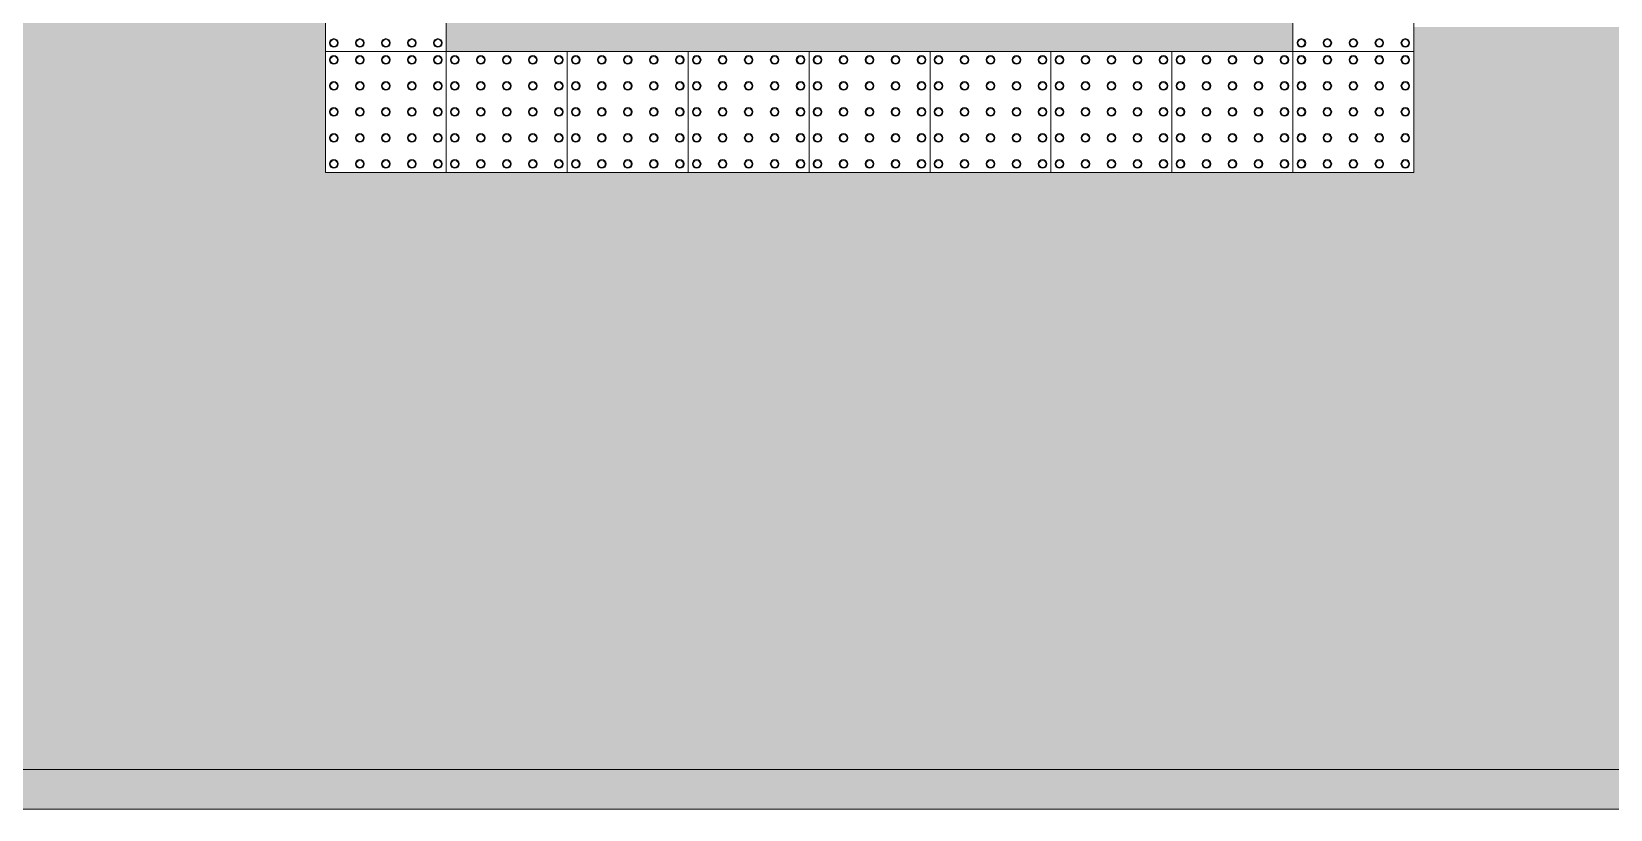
# Model space of a CAD drawing. Header units: millimetres. Extents: x -9997 to 44619, y -1295 to 91103.
# Drawn here: x 29244.1 to 29635.7, y 33696.9 to 33889.8 of the extents above; entities that cross this region are included whole.
import ezdxf

# ---------------------------------------------------------------- set-up
doc = ezdxf.new("R2010")
doc.units = ezdxf.units.MM
doc.header["$LTSCALE"] = 0.1
doc.layers.get('0').update_dxf_attribs({"lineweight": 5})
doc.layers.add('escada', color=1, linetype='Continuous', lineweight=0)
doc.layers.add('piso', color=254, linetype='Continuous', lineweight=0)

msp = doc.modelspace()

# ---------------------------------------------------------------- hatches: boundary and pattern name
at = {"linetype": 'ByBlock', "lineweight": 0, "true_color": 0xc7c8ca}
h = msp.add_hatch(dxfattribs=at)
h.set_pattern_fill('AR-BRSTD', color=9, scale=0.12)
h.paths.add_polyline_path([(29301.965, 34091.799), (29316.965, 34091.799), (29316.965, 34094.883), (29346.965, 34094.883), (29376.965, 34094.883), (29406.965, 34094.883), (29436.965, 34094.883), (29466.965, 34094.883), (29496.965, 34094.883), (29526.965, 34094.883), (29556.965, 34094.883), (29586.965, 34094.883), (29601.965, 34091.799), (29601.965, 33930.984), (29633.978, 33930.984), (29673.978, 33930.984), (29688.934, 33930.984), (29681.21, 33959.973), (29673.486, 33988.962), (29665.732, 34018.064), (29658.008, 34047.053), (29650.284, 34076.041), (29642.56, 34105.03), (29639.424, 34116.799), (28786.663, 34116.799), (28786.913, 33706.799), (29748.667, 33706.799), (29743.001, 33728.064), (29735.277, 33757.053), (29727.553, 33786.041), (29719.829, 33815.03), (29712.105, 33844.018), (29704.381, 33873.007), (29699.591, 33890.984), (29673.978, 33890.984), (29633.978, 33890.984), (29593.978, 33890.984), (29586.965, 33890.984), (29586.965, 33884.883), (29586.965, 33854.883), (29556.965, 33854.883), (29526.965, 33854.883), (29496.965, 33854.883), (29466.965, 33854.883), (29436.965, 33854.883), (29406.965, 33854.883), (29376.965, 33854.883), (29346.965, 33854.883), (29316.965, 33854.883), (29316.965, 33884.883), (29316.965, 33891.799), (29301.965, 33891.799)])
h.paths.add_polyline_path([(29201.103, 33886.938), (29201.103, 33746.938), (28961.103, 33746.938), (28961.103, 33886.938)], flags=16)
h.paths.add_polyline_path([(29181.103, 33866.938), (29181.103, 33766.938), (28981.103, 33766.938), (28981.103, 33866.938)], flags=0)
h.paths.add_polyline_path([(29556.965, 33914.883), (29556.965, 33944.883), (29556.965, 33974.883), (29556.965, 34004.883), (29556.965, 34034.883), (29556.965, 34064.883), (29526.965, 34064.883), (29496.965, 34064.883), (29466.965, 34064.883), (29436.965, 34064.883), (29406.965, 34064.883), (29376.965, 34064.883), (29346.965, 34064.883), (29346.965, 34034.883), (29346.965, 34004.883), (29346.965, 33974.883), (29346.965, 33944.883), (29346.965, 33914.883), (29346.965, 33891.799), (29556.965, 33891.799)], flags=17)
h.paths.add_polyline_path([(29376.965, 33956.799), (29376.965, 34006.799), (29526.965, 34006.799), (29526.965, 33956.799)], flags=16)
h.paths.add_polyline_path([(29466.965, 34011.799), (29436.965, 34011.799), (29436.965, 34041.799), (29466.965, 34041.799)], flags=16)
h.paths.add_polyline_path([(29556.965, 33891.799), (29346.965, 33891.799), (29346.965, 33884.883), (29376.965, 33884.883), (29406.965, 33884.883), (29436.965, 33884.883), (29466.965, 33884.883), (29496.965, 33884.883), (29526.965, 33884.883), (29556.965, 33884.883)], flags=17)
h.paths.add_polyline_path([(29601.965, 34091.799), (29586.965, 34091.799), (29586.965, 34064.883), (29586.965, 34034.883), (29586.965, 34004.883), (29586.965, 33974.883), (29586.965, 33944.883), (29586.965, 33930.984), (29593.978, 33930.984), (29601.965, 33930.984)], flags=17)
h.paths.add_polyline_path([(29316.965, 33944.883), (29316.965, 33974.883), (29316.965, 34004.883), (29316.965, 34034.883), (29316.965, 34064.883), (29316.965, 34091.799), (29301.965, 34091.799), (29301.965, 33891.799), (29316.965, 33891.799), (29316.965, 33914.883)], flags=17)
h.paths.add_polyline_path([(29757.448, 34116.799), (29670.471, 34116.799), (29671.549, 34112.754), (29679.272, 34083.765), (29686.996, 34054.776), (29694.72, 34025.788), (29702.444, 33996.799), (29710.198, 33967.697), (29717.922, 33938.708), (29725.646, 33909.72), (29732.939, 33882.35), (29758.552, 33882.35), (29798.552, 33882.35), (29819.916, 33882.35)])
h.paths.add_polyline_path([(30038.448, 34116.799), (29757.448, 34116.799), (29819.916, 33882.35), (29838.552, 33882.35), (29878.552, 33882.35), (29918.552, 33882.35), (29958.552, 33882.35), (29998.552, 33882.35), (30038.552, 33882.35), (30078.552, 33882.35), (30100.916, 33882.35)])
h.paths.add_polyline_path([(29830.574, 33842.35), (29798.552, 33842.35), (29758.552, 33842.35), (29743.596, 33842.35), (29748.818, 33822.754), (29756.542, 33793.765), (29764.266, 33764.776), (29771.989, 33735.788), (29779.713, 33706.799), (29826.691, 33706.799), (29856.033, 33746.799)])
h.paths.add_polyline_path([(30111.574, 33842.35), (30078.552, 33842.35), (30038.552, 33842.35), (29998.552, 33842.35), (29958.552, 33842.35), (29918.552, 33842.35), (29878.552, 33842.35), (29838.552, 33842.35), (29830.574, 33842.35), (29856.033, 33746.799), (30137.033, 33746.799)])
h.paths.add_polyline_path([(30205.831, 33815.03), (30198.552, 33842.35), (30158.552, 33842.35), (30118.552, 33842.35), (30111.574, 33842.35), (30137.033, 33746.799), (30187.222, 33706.938), (30234.631, 33706.938), (30229.003, 33728.064), (30221.279, 33757.053), (30213.555, 33786.041)])
h.paths.add_polyline_path([(30167.211, 33959.973), (30159.488, 33988.962), (30151.764, 34017.95), (30144.04, 34046.939), (30136.316, 34075.928), (30128.592, 34104.916), (30125.426, 34116.799), (30038.448, 34116.799), (30100.916, 33882.35), (30118.552, 33882.35), (30158.552, 33882.35), (30187.894, 33882.35), (30182.659, 33901.996), (30174.935, 33930.984)])
h.paths.add_polyline_path([(31877.895, 33948.04), (31877.895, 33968.04), (31852.895, 33968.04), (31852.895, 33998.04), (31852.895, 34028.04), (31877.895, 34028.04), (31877.895, 34068.04), (31877.895, 34108.04), (31877.895, 34116.799), (30156.473, 34116.799), (30157.581, 34112.64), (30165.305, 34083.652), (30173.028, 34054.663), (30180.752, 34025.674), (30188.476, 33996.686), (30196.2, 33967.697), (30203.924, 33938.708), (30211.648, 33909.72), (30219.372, 33880.731), (30227.096, 33851.742), (30234.82, 33822.754), (30242.543, 33793.765), (30250.267, 33764.776), (30257.991, 33735.788), (30265.678, 33706.938), (31725.894, 33706.938), (31734.388, 33719.372), (31751.309, 33744.144), (31768.231, 33768.916), (31785.153, 33793.688), (31802.075, 33818.46), (31819.034, 33843.286), (31819.062, 33843.232), (31826.794, 33843.232), (31856.794, 33843.232), (31877.895, 33843.232), (31877.895, 33868.04), (31877.895, 33908.04)])
h.paths.add_polyline_path([(30645.894, 33886.938), (30645.894, 33746.938), (30405.894, 33746.938), (30405.894, 33886.938)], flags=16)
h.paths.add_polyline_path([(30625.894, 33866.938), (30625.894, 33766.938), (30425.894, 33766.938), (30425.894, 33866.938)], flags=0)
h.paths.add_polyline_path([(31145.894, 33886.938), (31145.894, 33746.938), (30905.894, 33746.938), (30905.894, 33886.938)], flags=16)
h.paths.add_polyline_path([(30925.894, 33866.938), (31125.894, 33866.938), (31125.894, 33766.938), (30925.894, 33766.938)], flags=0)
h.paths.add_polyline_path([(31000.925, 33844.799), (31030.925, 33844.799), (31030.925, 33814.799), (31000.925, 33814.799)], flags=0)
h.paths.add_polyline_path([(31405.894, 33886.938), (31645.894, 33886.938), (31645.894, 33746.938), (31405.894, 33746.938)], flags=16)
h.paths.add_polyline_path([(31425.894, 33866.938), (31625.894, 33866.938), (31625.894, 33766.938), (31425.894, 33766.938)], flags=0)
h.paths.add_polyline_path([(32554.715, 34289.954), (32524.986, 34293.973), (32495.256, 34297.993), (32465.527, 34302.013), (32435.797, 34306.033), (32433.223, 34315.696), (32425.499, 34344.684), (32420.35, 34364.01), (32387.715, 34355.315), (32349.064, 34345.016), (32310.412, 34334.718), (32271.761, 34324.419), (32233.109, 34314.12), (32194.457, 34303.822), (32155.806, 34293.523), (32117.154, 34283.225), (32123.591, 34259.068), (32104.265, 34253.918), (32113.015, 34221.081), (32123.313, 34182.429), (32133.612, 34143.778), (32143.91, 34105.126), (32154.209, 34066.475), (32161.933, 34037.486), (32169.657, 34008.498), (32177.38, 33979.509), (32148.392, 33971.785), (32119.403, 33964.061), (32113.051, 33987.901), (32073.051, 33987.901), (32054.915, 33987.901, -0.2142245), (31917.895, 33945.937), (31917.895, 33908.04), (31917.895, 33868.04), (31917.895, 33843.232), (31946.729, 33843.232), (31976.729, 33843.232), (31993.651, 33818.46), (32010.573, 33793.688), (32027.495, 33768.916), (32044.416, 33744.145), (32061.338, 33719.373), (32076.664, 33696.938, 0.46151), (32590.765, 34284.324), (32590.556, 34285.108), (32584.445, 34285.934)])
h.paths.add_polyline_path([(32105.259, 34094.828), (32094.96, 34133.479), (32084.662, 34172.131), (32074.363, 34210.782), (32066.632, 34239.798, 0.050222), (32040.096, 34262.693), (32020.526, 34257.479), (31981.874, 34247.18), (31943.223, 34236.882), (31933.489, 34234.288), (31964.794, 34116.799), (31917.895, 34116.799), (31917.895, 34108.04), (31917.895, 34068.04), (31917.895, 34028.04), (31942.895, 34028.04), (31953.051, 34027.901), (31993.051, 34027.901), (32033.051, 34027.901), (32073.051, 34027.901), (32088.695, 34027.901, 0.0275903), (32097.873, 34044.865), (32096.231, 34051.027), (32101.191, 34052.349, 0.0390592), (32109.667, 34078.284)], flags=17)
h.paths.add_polyline_path([(32054.915, 33987.901), (32033.051, 33987.901), (31993.051, 33987.901), (31953.051, 33987.901), (31942.895, 33987.901), (31942.895, 33968.04), (31917.895, 33968.04), (31917.895, 33948.04), (31917.895, 33945.937, 0.2142245)], flags=17)
h.paths.add_polyline_path([(32109.667, 34078.284, -0.0390592), (32101.191, 34052.349), (32115.557, 34056.176)], flags=17)
h.paths.add_polyline_path([(32097.873, 34044.865, -0.0275903), (32088.695, 34027.901), (32102.393, 34027.901)], flags=17)
h.paths.add_polyline_path([(32402.327, 34431.65), (32394.603, 34460.639), (32418.391, 34478.918), (32442.179, 34497.197), (32465.967, 34515.476), (32489.755, 34533.756), (32501.253, 34542.591), (32216.122, 35612.719), (31649.003, 35612.719), (31797.89, 35053.93, -0.3092385), (31931.102, 34553.973), (32000.494, 34293.537), (32010.227, 34296.13), (32048.879, 34306.429), (32042.442, 34330.586), (32071.431, 34338.31), (32100.419, 34346.034), (32106.856, 34321.876), (32145.507, 34332.175), (32184.159, 34342.473), (32222.81, 34352.772), (32261.462, 34363.071), (32300.114, 34373.369), (32338.765, 34383.668), (32377.417, 34393.966), (32410.051, 34402.661)])
h.paths.add_polyline_path([(31797.89, 35053.93), (31649.003, 35612.719), (31566.212, 35612.719), (31923.191, 34272.94), (31932.924, 34275.533), (31971.576, 34285.832), (32000.494, 34293.537), (31931.102, 34553.973, 0.3092385)])
h.paths.add_polyline_path([(32059.177, 34267.777), (32040.096, 34262.693, -0.050222), (32066.632, 34239.798), (32065.614, 34243.62)], flags=17)
h = msp.add_hatch(color=9, dxfattribs=at)
h.dxf.hatch_style = 1
h.paths.add_polyline_path([(28786.913, 33706.799), (28786.919, 33696.938), (29819.457, 33696.938), (29826.691, 33706.799)])
h.paths.add_polyline_path([(29856.033, 33746.799), (29869.318, 33696.938), (30150.318, 33696.938), (30137.033, 33746.799)])
h.paths.add_polyline_path([(29819.457, 33696.938), (29869.318, 33696.938), (29856.033, 33746.799)])
h.paths.add_polyline_path([(30137.033, 33746.799), (30150.318, 33696.938), (30199.813, 33696.938)])
h.paths.add_polyline_path([(30187.222, 33706.938), (30199.813, 33696.938), (31719.063, 33696.938), (31725.894, 33706.938)])
h.paths.add_polyline_path([(32428.741, 34449.037), (32431.316, 34439.374), (32439.04, 34410.385), (32446.764, 34381.397), (32454.488, 34352.408), (32459.637, 34333.082), (32569.942, 34362.473), (32539.047, 34478.427)])
h.paths.add_polyline_path([(32459.637, 34333.082), (32469.547, 34331.742), (32499.276, 34327.723), (32529.006, 34323.703), (32558.735, 34319.683), (32582.188, 34316.512), (32569.942, 34362.473)])
h.paths.add_polyline_path([(32508.035, 34509.968), (32484.247, 34491.688), (32460.459, 34473.409), (32436.671, 34455.13), (32428.741, 34449.037), (32539.047, 34478.427), (32526.801, 34524.388)])
h.paths.add_polyline_path([(31886.729, 33813.232), (31856.729, 33813.232), (31834.835, 33813.232), (31834.835, 33696.938), (31960.89, 33696.938), (31960.89, 33813.232), (31946.729, 33813.232), (31916.729, 33813.232)])
h.paths.add_polyline_path([(31776.081, 33727.222), (31759.159, 33702.45), (31755.394, 33696.938), (31834.835, 33696.938), (31834.835, 33813.232), (31826.847, 33801.538), (31809.925, 33776.766), (31793.003, 33751.994)])
h.paths.add_polyline_path([(31968.879, 33801.538), (31960.89, 33813.232), (31960.89, 33696.938), (32040.332, 33696.938), (32036.567, 33702.451), (32019.645, 33727.223), (32002.723, 33751.994), (31985.801, 33776.766)])
h.paths.add_polyline_path([(29376.965, 34006.799), (29376.965, 33956.799), (29526.965, 33956.799), (29526.965, 34006.799)])

# ---------------------------------------------------------------- linework, layer by layer
at = {"layer": 'escada', "lineweight": 0}
for points in [[(29346.965, 33884.883), (29346.965, 33914.883), (29316.965, 33914.883), (29316.965, 33884.883)], [(29586.965, 33884.883), (29586.965, 33914.883), (29556.965, 33914.883), (29556.965, 33884.883)], [(29346.965, 33854.883), (29346.965, 33884.883), (29316.965, 33884.883), (29316.965, 33854.883)], [(29376.965, 33854.883), (29376.965, 33884.883), (29346.965, 33884.883), (29346.965, 33854.883)], [(29406.965, 33854.883), (29406.965, 33884.883), (29376.965, 33884.883), (29376.965, 33854.883)], [(29436.965, 33854.883), (29436.965, 33884.883), (29406.965, 33884.883), (29406.965, 33854.883)], [(29466.965, 33854.883), (29466.965, 33884.883), (29436.965, 33884.883), (29436.965, 33854.883)], [(29496.965, 33854.883), (29496.965, 33884.883), (29466.965, 33884.883), (29466.965, 33854.883)], [(29526.965, 33854.883), (29526.965, 33884.883), (29496.965, 33884.883), (29496.965, 33854.883)], [(29556.965, 33854.883), (29556.965, 33884.883), (29526.965, 33884.883), (29526.965, 33854.883)], [(29586.965, 33854.883), (29586.965, 33884.883), (29556.965, 33884.883), (29556.965, 33854.883)]]:
    msp.add_lwpolyline(points, close=True, dxfattribs=at)
for centre, radius in [((29319.068, 33886.985), 1.075), ((29319.068, 33886.985), 0.883), ((29325.516, 33886.985), 1.075), ((29325.516, 33886.985), 0.883), ((29331.965, 33886.985), 1.075), ((29331.965, 33886.985), 0.883), ((29338.414, 33886.985), 1.075), ((29338.414, 33886.985), 0.883), ((29344.863, 33886.985), 1.075), ((29344.863, 33886.985), 0.883), ((29559.068, 33886.985), 1.075), ((29559.068, 33886.985), 0.883), ((29565.516, 33886.985), 1.075), ((29565.516, 33886.985), 0.883), ((29571.965, 33886.985), 1.075), ((29571.965, 33886.985), 0.883), ((29578.414, 33886.985), 1.075), ((29578.414, 33886.985), 0.883), ((29584.863, 33886.985), 1.075), ((29584.863, 33886.985), 0.883), ((29319.068, 33882.78), 1.075), ((29319.068, 33882.78), 0.883), ((29325.516, 33882.78), 1.075), ((29325.516, 33882.78), 0.883), ((29331.965, 33882.78), 1.075), ((29331.965, 33882.78), 0.883), ((29338.414, 33882.78), 1.075), ((29338.414, 33882.78), 0.883), ((29344.863, 33882.78), 1.075), ((29344.863, 33882.78), 0.883), ((29349.068, 33882.78), 1.075), ((29349.068, 33882.78), 0.883), ((29355.516, 33882.78), 1.075), ((29355.516, 33882.78), 0.883), ((29361.965, 33882.78), 1.075), ((29361.965, 33882.78), 0.883), ((29368.414, 33882.78), 1.075), ((29368.414, 33882.78), 0.883), ((29374.863, 33882.78), 1.075), ((29374.863, 33882.78), 0.883), ((29379.068, 33882.78), 1.075), ((29379.068, 33882.78), 0.883), ((29385.516, 33882.78), 1.075), ((29385.516, 33882.78), 0.883), ((29391.965, 33882.78), 1.075), ((29391.965, 33882.78), 0.883), ((29398.414, 33882.78), 1.075), ((29398.414, 33882.78), 0.883), ((29404.863, 33882.78), 1.075), ((29404.863, 33882.78), 0.883), ((29409.068, 33882.78), 1.075), ((29409.068, 33882.78), 0.883), ((29415.516, 33882.78), 1.075), ((29415.516, 33882.78), 0.883), ((29421.965, 33882.78), 1.075), ((29421.965, 33882.78), 0.883), ((29428.414, 33882.78), 1.075), ((29428.414, 33882.78), 0.883), ((29434.863, 33882.78), 1.075), ((29434.863, 33882.78), 0.883), ((29439.068, 33882.78), 1.075), ((29439.068, 33882.78), 0.883), ((29445.516, 33882.78), 1.075), ((29445.516, 33882.78), 0.883), ((29451.965, 33882.78), 1.075), ((29451.965, 33882.78), 0.883), ((29458.414, 33882.78), 1.075), ((29458.414, 33882.78), 0.883), ((29464.863, 33882.78), 1.075), ((29464.863, 33882.78), 0.883), ((29469.068, 33882.78), 1.075), ((29469.068, 33882.78), 0.883), ((29475.516, 33882.78), 1.075), ((29475.516, 33882.78), 0.883), ((29481.965, 33882.78), 1.075), ((29481.965, 33882.78), 0.883), ((29488.414, 33882.78), 1.075), ((29488.414, 33882.78), 0.883), ((29494.863, 33882.78), 1.075), ((29494.863, 33882.78), 0.883), ((29499.068, 33882.78), 1.075), ((29499.068, 33882.78), 0.883), ((29505.516, 33882.78), 1.075), ((29505.516, 33882.78), 0.883), ((29511.965, 33882.78), 1.075), ((29511.965, 33882.78), 0.883), ((29518.414, 33882.78), 1.075), ((29518.414, 33882.78), 0.883), ((29524.863, 33882.78), 1.075), ((29524.863, 33882.78), 0.883), ((29529.068, 33882.78), 1.075), ((29529.068, 33882.78), 0.883), ((29535.516, 33882.78), 1.075), ((29535.516, 33882.78), 0.883), ((29541.965, 33882.78), 1.075), ((29541.965, 33882.78), 0.883), ((29548.414, 33882.78), 1.075), ((29548.414, 33882.78), 0.883), ((29554.863, 33882.78), 1.075), ((29554.863, 33882.78), 0.883), ((29559.068, 33882.78), 1.075), ((29559.068, 33882.78), 0.883), ((29565.516, 33882.78), 1.075), ((29565.516, 33882.78), 0.883), ((29571.965, 33882.78), 1.075), ((29571.965, 33882.78), 0.883), ((29578.414, 33882.78), 1.075), ((29578.414, 33882.78), 0.883), ((29584.863, 33882.78), 1.075), ((29584.863, 33882.78), 0.883), ((29319.068, 33876.332), 1.075), ((29319.068, 33876.332), 0.883), ((29325.516, 33876.332), 1.075), ((29325.516, 33876.332), 0.883), ((29331.965, 33876.332), 1.075), ((29331.965, 33876.332), 0.883), ((29338.414, 33876.332), 1.075), ((29338.414, 33876.332), 0.883), ((29344.863, 33876.332), 1.075), ((29344.863, 33876.332), 0.883), ((29349.068, 33876.332), 1.075), ((29349.068, 33876.332), 0.883), ((29355.516, 33876.332), 1.075), ((29355.516, 33876.332), 0.883), ((29361.965, 33876.332), 1.075), ((29361.965, 33876.332), 0.883), ((29368.414, 33876.332), 1.075), ((29368.414, 33876.332), 0.883), ((29374.863, 33876.332), 1.075), ((29374.863, 33876.332), 0.883), ((29379.068, 33876.332), 1.075), ((29379.068, 33876.332), 0.883), ((29385.516, 33876.332), 1.075), ((29385.516, 33876.332), 0.883), ((29391.965, 33876.332), 1.075), ((29391.965, 33876.332), 0.883), ((29398.414, 33876.332), 1.075), ((29398.414, 33876.332), 0.883), ((29404.863, 33876.332), 1.075), ((29404.863, 33876.332), 0.883), ((29409.068, 33876.332), 1.075), ((29409.068, 33876.332), 0.883), ((29415.516, 33876.332), 1.075), ((29415.516, 33876.332), 0.883), ((29421.965, 33876.332), 1.075), ((29421.965, 33876.332), 0.883), ((29428.414, 33876.332), 1.075), ((29428.414, 33876.332), 0.883), ((29434.863, 33876.332), 1.075), ((29434.863, 33876.332), 0.883), ((29439.068, 33876.332), 1.075), ((29439.068, 33876.332), 0.883), ((29445.516, 33876.332), 1.075), ((29445.516, 33876.332), 0.883), ((29451.965, 33876.332), 1.075), ((29451.965, 33876.332), 0.883), ((29458.414, 33876.332), 1.075), ((29458.414, 33876.332), 0.883), ((29464.863, 33876.332), 1.075), ((29464.863, 33876.332), 0.883), ((29469.068, 33876.332), 1.075), ((29469.068, 33876.332), 0.883), ((29475.516, 33876.332), 1.075), ((29475.516, 33876.332), 0.883), ((29481.965, 33876.332), 1.075), ((29481.965, 33876.332), 0.883), ((29488.414, 33876.332), 1.075), ((29488.414, 33876.332), 0.883), ((29494.863, 33876.332), 1.075), ((29494.863, 33876.332), 0.883), ((29499.068, 33876.332), 1.075), ((29499.068, 33876.332), 0.883), ((29505.516, 33876.332), 1.075), ((29505.516, 33876.332), 0.883), ((29511.965, 33876.332), 1.075), ((29511.965, 33876.332), 0.883), ((29518.414, 33876.332), 1.075), ((29518.414, 33876.332), 0.883), ((29524.863, 33876.332), 1.075), ((29524.863, 33876.332), 0.883), ((29529.068, 33876.332), 1.075), ((29529.068, 33876.332), 0.883), ((29535.516, 33876.332), 1.075), ((29535.516, 33876.332), 0.883), ((29541.965, 33876.332), 1.075), ((29541.965, 33876.332), 0.883), ((29548.414, 33876.332), 1.075), ((29548.414, 33876.332), 0.883), ((29554.863, 33876.332), 1.075), ((29554.863, 33876.332), 0.883), ((29559.068, 33876.332), 1.075), ((29559.068, 33876.332), 0.883), ((29565.516, 33876.332), 1.075), ((29565.516, 33876.332), 0.883), ((29571.965, 33876.332), 1.075), ((29571.965, 33876.332), 0.883), ((29578.414, 33876.332), 1.075), ((29578.414, 33876.332), 0.883), ((29584.863, 33876.332), 1.075), ((29584.863, 33876.332), 0.883), ((29319.068, 33869.883), 1.075), ((29325.516, 33869.883), 1.075), ((29331.965, 33869.883), 1.075), ((29338.414, 33869.883), 1.075), ((29344.863, 33869.883), 1.075), ((29349.068, 33869.883), 1.075), ((29355.516, 33869.883), 1.075), ((29361.965, 33869.883), 1.075), ((29368.414, 33869.883), 1.075), ((29374.863, 33869.883), 1.075), ((29379.068, 33869.883), 1.075), ((29385.516, 33869.883), 1.075), ((29391.965, 33869.883), 1.075), ((29398.414, 33869.883), 1.075), ((29404.863, 33869.883), 1.075), ((29409.068, 33869.883), 1.075), ((29415.516, 33869.883), 1.075), ((29421.965, 33869.883), 1.075), ((29428.414, 33869.883), 1.075), ((29434.863, 33869.883), 1.075), ((29439.068, 33869.883), 1.075), ((29445.516, 33869.883), 1.075), ((29451.965, 33869.883), 1.075), ((29458.414, 33869.883), 1.075), ((29464.863, 33869.883), 1.075), ((29469.068, 33869.883), 1.075), ((29475.516, 33869.883), 1.075), ((29481.965, 33869.883), 1.075), ((29488.414, 33869.883), 1.075), ((29494.863, 33869.883), 1.075), ((29499.068, 33869.883), 1.075), ((29505.516, 33869.883), 1.075), ((29511.965, 33869.883), 1.075), ((29518.414, 33869.883), 1.075), ((29524.863, 33869.883), 1.075), ((29529.068, 33869.883), 1.075), ((29535.516, 33869.883), 1.075), ((29541.965, 33869.883), 1.075), ((29548.414, 33869.883), 1.075), ((29554.863, 33869.883), 1.075), ((29559.068, 33869.883), 1.075), ((29565.516, 33869.883), 1.075), ((29571.965, 33869.883), 1.075), ((29578.414, 33869.883), 1.075), ((29584.863, 33869.883), 1.075), ((29319.068, 33869.883), 0.883), ((29325.516, 33869.883), 0.883), ((29331.965, 33869.883), 0.883), ((29338.414, 33869.883), 0.883), ((29344.863, 33869.883), 0.883), ((29349.068, 33869.883), 0.883), ((29355.516, 33869.883), 0.883), ((29361.965, 33869.883), 0.883), ((29368.414, 33869.883), 0.883), ((29374.863, 33869.883), 0.883), ((29379.068, 33869.883), 0.883), ((29385.516, 33869.883), 0.883), ((29391.965, 33869.883), 0.883), ((29398.414, 33869.883), 0.883), ((29404.863, 33869.883), 0.883), ((29409.068, 33869.883), 0.883), ((29415.516, 33869.883), 0.883), ((29421.965, 33869.883), 0.883), ((29428.414, 33869.883), 0.883), ((29434.863, 33869.883), 0.883), ((29439.068, 33869.883), 0.883), ((29445.516, 33869.883), 0.883), ((29451.965, 33869.883), 0.883), ((29458.414, 33869.883), 0.883), ((29464.863, 33869.883), 0.883), ((29469.068, 33869.883), 0.883), ((29475.516, 33869.883), 0.883), ((29481.965, 33869.883), 0.883), ((29488.414, 33869.883), 0.883), ((29494.863, 33869.883), 0.883), ((29499.068, 33869.883), 0.883), ((29505.516, 33869.883), 0.883), ((29511.965, 33869.883), 0.883), ((29518.414, 33869.883), 0.883), ((29524.863, 33869.883), 0.883), ((29529.068, 33869.883), 0.883), ((29535.516, 33869.883), 0.883), ((29541.965, 33869.883), 0.883), ((29548.414, 33869.883), 0.883), ((29554.863, 33869.883), 0.883), ((29559.068, 33869.883), 0.883), ((29565.516, 33869.883), 0.883), ((29571.965, 33869.883), 0.883), ((29578.414, 33869.883), 0.883), ((29584.863, 33869.883), 0.883), ((29319.068, 33863.434), 1.075), ((29319.068, 33863.434), 0.883), ((29325.516, 33863.434), 1.075), ((29325.516, 33863.434), 0.883), ((29331.965, 33863.434), 1.075), ((29331.965, 33863.434), 0.883), ((29338.414, 33863.434), 1.075), ((29338.414, 33863.434), 0.883), ((29344.863, 33863.434), 1.075), ((29344.863, 33863.434), 0.883), ((29349.068, 33863.434), 1.075), ((29349.068, 33863.434), 0.883), ((29355.516, 33863.434), 1.075), ((29355.516, 33863.434), 0.883), ((29361.965, 33863.434), 1.075), ((29361.965, 33863.434), 0.883), ((29368.414, 33863.434), 1.075), ((29368.414, 33863.434), 0.883), ((29374.863, 33863.434), 1.075), ((29374.863, 33863.434), 0.883), ((29379.068, 33863.434), 1.075), ((29379.068, 33863.434), 0.883), ((29385.516, 33863.434), 1.075), ((29385.516, 33863.434), 0.883), ((29391.965, 33863.434), 1.075), ((29391.965, 33863.434), 0.883), ((29398.414, 33863.434), 1.075), ((29398.414, 33863.434), 0.883), ((29404.863, 33863.434), 1.075), ((29404.863, 33863.434), 0.883), ((29409.068, 33863.434), 1.075), ((29409.068, 33863.434), 0.883), ((29415.516, 33863.434), 1.075), ((29415.516, 33863.434), 0.883), ((29421.965, 33863.434), 1.075), ((29421.965, 33863.434), 0.883), ((29428.414, 33863.434), 1.075), ((29428.414, 33863.434), 0.883), ((29434.863, 33863.434), 1.075), ((29434.863, 33863.434), 0.883), ((29439.068, 33863.434), 1.075), ((29439.068, 33863.434), 0.883), ((29445.516, 33863.434), 1.075), ((29445.516, 33863.434), 0.883), ((29451.965, 33863.434), 1.075), ((29451.965, 33863.434), 0.883), ((29458.414, 33863.434), 1.075), ((29458.414, 33863.434), 0.883), ((29464.863, 33863.434), 1.075), ((29464.863, 33863.434), 0.883), ((29469.068, 33863.434), 1.075), ((29469.068, 33863.434), 0.883), ((29475.516, 33863.434), 1.075), ((29475.516, 33863.434), 0.883), ((29481.965, 33863.434), 1.075), ((29481.965, 33863.434), 0.883), ((29488.414, 33863.434), 1.075), ((29488.414, 33863.434), 0.883), ((29494.863, 33863.434), 1.075), ((29494.863, 33863.434), 0.883), ((29499.068, 33863.434), 1.075), ((29499.068, 33863.434), 0.883), ((29505.516, 33863.434), 1.075), ((29505.516, 33863.434), 0.883), ((29511.965, 33863.434), 1.075), ((29511.965, 33863.434), 0.883), ((29518.414, 33863.434), 1.075), ((29518.414, 33863.434), 0.883), ((29524.863, 33863.434), 1.075), ((29524.863, 33863.434), 0.883), ((29529.068, 33863.434), 1.075), ((29529.068, 33863.434), 0.883), ((29535.516, 33863.434), 1.075), ((29535.516, 33863.434), 0.883), ((29541.965, 33863.434), 1.075), ((29541.965, 33863.434), 0.883), ((29548.414, 33863.434), 1.075), ((29548.414, 33863.434), 0.883), ((29554.863, 33863.434), 1.075), ((29554.863, 33863.434), 0.883), ((29559.068, 33863.434), 1.075), ((29559.068, 33863.434), 0.883), ((29565.516, 33863.434), 1.075), ((29565.516, 33863.434), 0.883), ((29571.965, 33863.434), 1.075), ((29571.965, 33863.434), 0.883), ((29578.414, 33863.434), 1.075), ((29578.414, 33863.434), 0.883), ((29584.863, 33863.434), 1.075), ((29584.863, 33863.434), 0.883), ((29319.068, 33856.985), 1.075), ((29319.068, 33856.985), 0.883), ((29325.516, 33856.985), 1.075), ((29325.516, 33856.985), 0.883), ((29331.965, 33856.985), 1.075), ((29331.965, 33856.985), 0.883), ((29338.414, 33856.985), 1.075), ((29338.414, 33856.985), 0.883), ((29344.863, 33856.985), 1.075), ((29344.863, 33856.985), 0.883), ((29349.068, 33856.985), 1.075), ((29349.068, 33856.985), 0.883), ((29355.516, 33856.985), 1.075), ((29355.516, 33856.985), 0.883), ((29361.965, 33856.985), 1.075), ((29361.965, 33856.985), 0.883), ((29368.414, 33856.985), 1.075), ((29368.414, 33856.985), 0.883), ((29374.863, 33856.985), 1.075), ((29374.863, 33856.985), 0.883), ((29379.068, 33856.985), 1.075), ((29379.068, 33856.985), 0.883), ((29385.516, 33856.985), 1.075), ((29385.516, 33856.985), 0.883), ((29391.965, 33856.985), 1.075), ((29391.965, 33856.985), 0.883), ((29398.414, 33856.985), 1.075), ((29398.414, 33856.985), 0.883), ((29404.863, 33856.985), 1.075), ((29404.863, 33856.985), 0.883), ((29409.068, 33856.985), 1.075), ((29409.068, 33856.985), 0.883), ((29415.516, 33856.985), 1.075), ((29415.516, 33856.985), 0.883), ((29421.965, 33856.985), 1.075), ((29421.965, 33856.985), 0.883), ((29428.414, 33856.985), 1.075), ((29428.414, 33856.985), 0.883), ((29434.863, 33856.985), 1.075), ((29434.863, 33856.985), 0.883), ((29439.068, 33856.985), 1.075), ((29439.068, 33856.985), 0.883), ((29445.516, 33856.985), 1.075), ((29445.516, 33856.985), 0.883), ((29451.965, 33856.985), 1.075), ((29451.965, 33856.985), 0.883), ((29458.414, 33856.985), 1.075), ((29458.414, 33856.985), 0.883), ((29464.863, 33856.985), 1.075), ((29464.863, 33856.985), 0.883), ((29469.068, 33856.985), 1.075), ((29469.068, 33856.985), 0.883), ((29475.516, 33856.985), 1.075), ((29475.516, 33856.985), 0.883), ((29481.965, 33856.985), 1.075), ((29481.965, 33856.985), 0.883), ((29488.414, 33856.985), 1.075), ((29488.414, 33856.985), 0.883), ((29494.863, 33856.985), 1.075), ((29494.863, 33856.985), 0.883), ((29499.068, 33856.985), 1.075), ((29499.068, 33856.985), 0.883), ((29505.516, 33856.985), 1.075), ((29505.516, 33856.985), 0.883), ((29511.965, 33856.985), 1.075), ((29511.965, 33856.985), 0.883), ((29518.414, 33856.985), 1.075), ((29518.414, 33856.985), 0.883), ((29524.863, 33856.985), 1.075), ((29524.863, 33856.985), 0.883), ((29529.068, 33856.985), 1.075), ((29529.068, 33856.985), 0.883), ((29535.516, 33856.985), 1.075), ((29535.516, 33856.985), 0.883), ((29541.965, 33856.985), 1.075), ((29541.965, 33856.985), 0.883), ((29548.414, 33856.985), 1.075), ((29548.414, 33856.985), 0.883), ((29554.863, 33856.985), 1.075), ((29554.863, 33856.985), 0.883), ((29559.068, 33856.985), 1.075), ((29559.068, 33856.985), 0.883), ((29565.516, 33856.985), 1.075), ((29565.516, 33856.985), 0.883), ((29571.965, 33856.985), 1.075), ((29571.965, 33856.985), 0.883), ((29578.414, 33856.985), 1.075), ((29578.414, 33856.985), 0.883), ((29584.863, 33856.985), 1.075), ((29584.863, 33856.985), 0.883)]:
    msp.add_circle(centre, radius, dxfattribs=at)
at = {"layer": 'piso', "lineweight": 0}
for p, q in [((29826.691, 33706.799), (28336.571, 33706.799)), ((31719.063, 33696.938), (27186.653, 33696.938))]:
    msp.add_line(p, q, dxfattribs=at)

doc.saveas('drawing.dxf')
